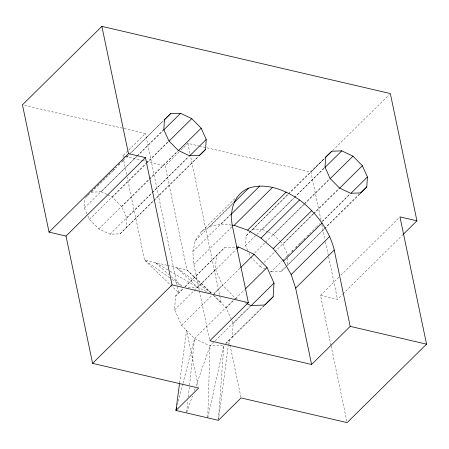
<?xml version="1.0" encoding="UTF-8"?>
<svg xmlns="http://www.w3.org/2000/svg" width="449" height="449" viewBox="0 0 449 449"><rect width="100%" height="100%" fill="white"/><g stroke="black" fill="none" stroke-linecap="round" stroke-linejoin="round"><path stroke-width="0.34" stroke-dasharray="2.25 1.68" d="M207.786 417.177L210.02 345.893L249.874 306.521M86.898 213.696L84.367 208.061L84.996 198.116M88.021 216.199L89.424 219.331L98.814 228.9L110.011 234.215L120.023 233.839L126.163 227.884L126.786 217.939L121.73 206.675L112.345 197.1L107.367 194.737M218.472 418.956L223.832 345.382L210.02 345.893L194.563 338.563L181.609 325.351L174.633 309.804L175.497 296.082L182.968 288.696M237.268 299.09L235.416 298.209L222.463 284.997L215.486 269.451L216.351 255.728L224.826 247.506L235.877 247.096M225.724 343.547L232.307 337.16L233.171 323.437L226.195 307.885L214.173 295.633M247.809 250.609L245.564 245.597L246.187 235.652L325.127 157.678M287.815 258.13L287.354 265.421L324.094 229.13M186.627 412.238L187.901 400.424M188.277 396.95L194.563 338.563L233.424 300.179M179.628 382.874L186.616 330.458L198.357 386.673M218.371 420.343L228.3 345.853M228.389 345.163L229.035 340.336L229.894 344.45M207.764 417.873L223.832 345.382M199.266 290.323L193.85 264.41L192.834 251.636L195.354 240.546L201.242 231.886L236.359 197.19M177.355 405.037L182.799 384.013M182.973 383.334L194.563 338.563M186.784 412.277L192.537 395.844M194.378 390.585L195.068 388.615M195.989 385.988L210.02 345.893M126.635 174.414L122.773 155.915L128.201 150.555M128.695 150.067L145.465 133.493L22.45 104.847M86.983 196.157L88.964 194.192M90.951 192.234L93.437 189.781M93.931 189.287L97.405 185.858M97.904 185.364L112.301 171.142M112.794 170.654L116.274 167.219M118.255 165.26L120.242 163.296M122.229 161.337L124.216 159.373M126.203 157.414L128.19 155.449M130.67 152.997L163.436 120.629M91.63 191.672L112.486 171.075M112.98 170.581L116.454 167.151M118.441 165.187L120.921 162.734M121.421 162.246L124.895 158.811M126.882 156.853L128.869 154.888M129.363 154.4L163.122 121.05M84.367 208.061L136.496 156.566M136.996 156.078L163.307 130.087M91.136 192.161L101.148 191.79L136.894 156.477M137.388 155.988L163.206 130.485M89.424 219.331L146.026 163.419M146.52 162.931L168.364 141.351M112.345 197.1L146.105 163.75M146.604 163.262L168.448 141.682M98.814 228.9L148.956 179.37M149.45 178.882L177.748 150.926M121.73 206.675L149.034 179.701M149.534 179.207L177.832 151.257M211.12 293.124L186.952 269.944L165.193 165.793L179.005 152.144M180.981 150.196L187.884 143.371L198.761 145.908M110.011 234.215L188.451 156.729M126.786 217.939L152.11 192.93M152.604 192.436L188.849 156.639M120.023 233.839L198.464 156.353M126.163 227.884L198.649 156.28M195.354 240.546L232.947 203.408M201.242 231.886L210.093 226.251L232.352 204.261M192.834 251.636L230.921 214.016M210.093 226.251L221.306 224.023L230.707 214.74M193.85 264.41L231.937 226.784M184.96 286.731L216.351 255.728M184.966 286.877L224.826 247.506M249.97 231.987L288.078 194.389M288.572 193.895L324.318 158.587M320.912 219.92L310.904 172.018L324.307 158.778M332.748 150.443L389.345 94.531M174.633 309.804L215.486 269.451M188.114 287.708L197.785 287.349L236.146 249.453M245.564 245.597L293.719 198.026M294.218 197.538L324.504 167.623M252.332 229.697L262.339 229.327L294.117 197.936M294.611 197.448L324.403 168.021M254.594 252.944L265.017 242.645M265.516 242.151L329.56 178.887M181.609 325.351L212.001 295.335M213.993 293.365L222.463 284.997M268.564 232.273L273.542 234.636L303.827 204.722M304.321 204.228L329.639 179.218M213.241 294.679L240.142 268.104M250.621 256.867L260.005 266.437L261.992 264.478M263.978 262.513L274.406 252.215M274.9 251.726L313.127 213.965M313.626 213.471L338.944 188.462M288.976 254.499L287.983 255.475L282.926 244.211L313.211 214.291M313.705 213.803L339.029 188.793M233.923 299.685L235.416 298.209M226.195 307.885L233.665 300.504M235.658 298.534L244.626 289.678M269.961 271.162L271.207 271.752L282.129 260.959M282.623 260.471L285.603 257.53M286.097 257.036L289.571 253.606M291.558 251.642L293.545 249.683M295.532 247.719L315.888 227.615M316.382 227.121L319.856 223.686M322.343 221.239L349.648 194.265M291.957 251.552L292.95 250.57M295.925 247.629L296.918 246.647M299.404 244.2L300.892 242.724M303.372 240.271L304.865 238.801M307.84 235.86L308.833 234.878M322.242 221.638L350.04 194.176M271.207 271.752L281.214 271.376L285.682 266.964M286.181 266.476L323.914 229.203M324.408 228.709L359.66 193.889M324.593 228.642L359.84 193.822M233.171 323.437L250.609 306.212M225.825 343.412L264.686 305.023M232.307 337.16L264.192 305.662M330.964 345.298L320.524 295.347L338.894 277.196M340.881 275.237L398.97 217.855M320.524 295.347L337.491 299.298L342.458 294.392M342.952 293.899L403.028 234.558M85.467 197.661L90.664 192.621M175.497 296.082L183.501 288.32M246.187 235.652L249.498 232.447M281.214 271.376L285.469 267.256M221.306 224.023L231.42 225.072M199.44 146.065L310.904 172.018M122.773 155.915L124.794 156.387M125.462 156.544L141.626 160.304M142.299 160.461L165.193 165.793M167.067 265.314L144.527 260.066L127.207 177.159M167.73 265.471L186.952 269.944L211.221 292.776M262.339 229.327L267.941 231.981M260.005 266.437L265.606 269.097M101.148 191.79L106.744 194.445M244.688 302.604L246.54 303.485M170.154 271.275L197.785 287.349L208.297 292.333M167.752 269.877L155.135 262.536L168.768 274.507M169.683 277.791L144.527 260.066L178.769 292.905L145.465 133.493M171.967 279.401L181.682 286.249M211.002 293.029L176.345 267.475L197.785 287.349M171.389 276.808L181.873 286.019M213.135 295.055L221.189 302.783L190.601 156.37M273.542 234.636L279.643 240.86M280.109 241.338L282.926 244.211M248.937 253.113L250.34 256.239M321.911 224.708L324.913 239.081M325.486 241.815L328.488 256.188M328.629 256.867L337.491 299.298M331.104 345.983L346.83 421.252M187.884 143.371L190.46 155.691M230.034 345.135L240.922 397.236M199.407 291.003L209.52 339.41"/><path stroke-width="0.67" d="M205.597 149.416L206.226 139.471L201.169 128.206L191.779 118.631L180.582 113.322L170.569 113.692L164.429 119.647L163.806 129.593L168.863 140.863L178.247 150.432L189.444 155.747L199.457 155.371L205.597 149.416L199.143 155.792M264.691 305.168L273.16 296.806L274.025 283.083L267.043 267.531L254.095 254.319L238.638 246.989L236.567 247.068M366.794 186.952L367.417 177.007L362.36 165.743L352.976 156.168L341.779 150.858L331.766 151.229L325.626 157.184L324.997 167.129L330.054 178.399L339.444 187.968L350.641 193.283L360.654 192.907L366.794 186.952L360.339 193.328M179.533 383.564L175.952 410.465L218.371 420.343L241.062 397.926L347.116 422.621L426.55 344.153L399.958 216.878L416.93 220.829L390.338 93.549L101.884 26.379L22.45 104.847L49.042 232.122L66.009 236.073L145.442 157.605L128.476 153.653L49.042 232.122M176.653 407.754L175.952 410.465L198.643 388.048L92.595 363.353L66.009 236.073M164.115 120.068L170.569 113.692M163.7 129.997L180.582 113.322M168.942 141.194L191.779 118.631M178.326 150.763L201.169 128.206M189.343 156.145L206.226 139.471M233.834 202.796L248.673 188.137C266.409 182.361 284.958 189.955 299.578 199.99C316.034 212.461 329.308 229.714 334.241 250.003L350.192 326.372L311.612 364.481L209.806 340.774L248.387 302.665L232.436 226.296C229.388 211.378 233.446 194.462 248.673 188.137M231.201 214.252L259.887 185.908M92.595 363.353L172.034 284.885L145.442 157.605M232.094 225.145L234.12 225.353L272.7 187.244M234.12 225.353L247.657 230.157L286.238 192.043M325.312 157.605L331.766 151.229M236.645 248.959L238.638 246.989M324.896 167.533L341.779 150.858M247.657 230.157L260.998 238.105L299.578 199.99M330.138 178.73L352.976 156.168M240.642 267.61L254.095 254.319M311.612 364.481L295.655 288.118L291.171 274.535L283.521 261.077L273.228 248.645L311.814 210.536M339.523 188.299L362.36 165.743M245.62 288.69L267.043 267.531M351.034 193.193L367.417 177.007M283.521 261.077L322.101 222.962M251.109 305.718L274.025 283.083M291.171 274.535L329.751 236.427M295.655 288.118L334.241 250.003M403.522 234.069L416.93 220.829M273.16 296.806L264.686 305.023L250.868 305.539L247.163 303.777M172.034 284.885L248.387 302.665M350.192 326.372L426.55 344.153M260.998 238.105L273.228 248.645M101.884 26.379L128.476 153.653"/></g></svg>
